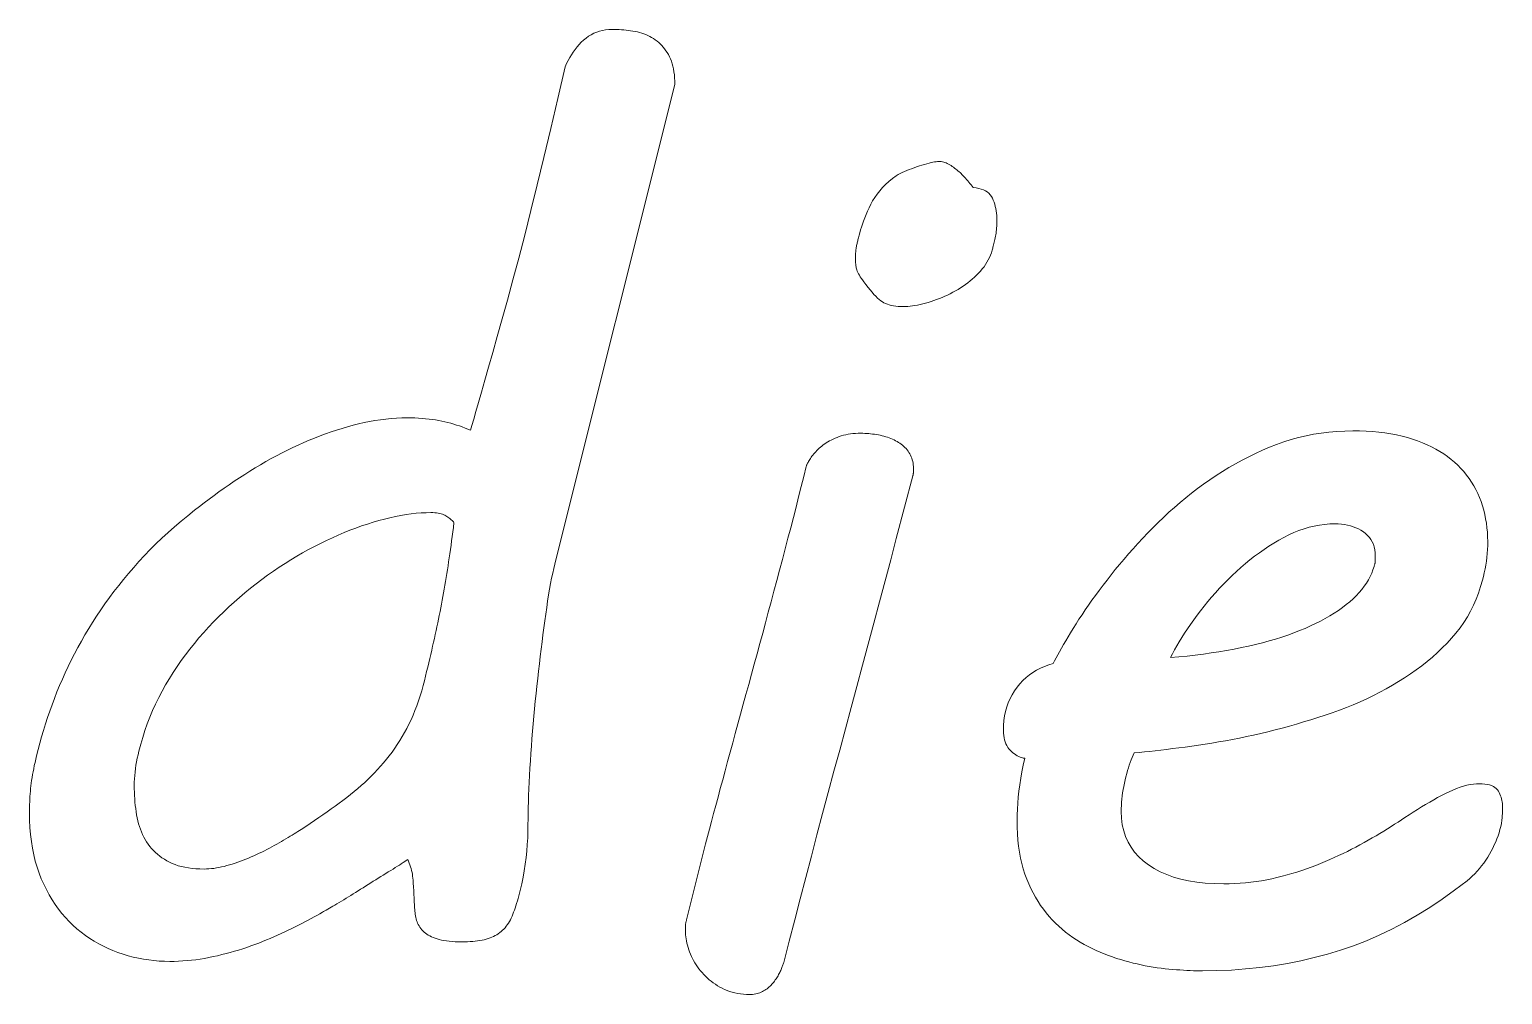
# Model space of a CAD drawing. Extents: x 120.6 to 167.1, y 73.5 to 127.9.
# Drawn here: x 128.69 to 135.88, y 83.08 to 87.79 of the extents above; entities that cross this region are included whole.
import ezdxf

# ---------------------------------------------------------------- set-up
doc = ezdxf.new("R2010")
doc.units = 0

msp = doc.modelspace()

# ---------------------------------------------------------------- linework, layer by layer
at = {"color": 7, "lineweight": 13}
for points in [[(128.72374, 84.247757), (128.731506, 84.278976), (128.739761, 84.310196), (128.748505, 84.341415), (128.757736, 84.372635), (128.767456, 84.403854), (128.777679, 84.435066), (128.788391, 84.466286), (128.799591, 84.497505), (128.811279, 84.528725), (128.823471, 84.559944), (128.836197, 84.591133), (128.849548, 84.622261), (128.863495, 84.653336), (128.878036, 84.684349), (128.893204, 84.715309), (128.908966, 84.746208), (128.925354, 84.777054), (128.942322, 84.807838), (128.959915, 84.838562), (128.978119, 84.869232), (128.996964, 84.899803), (129.016495, 84.930222), (129.036728, 84.960503), (129.057663, 84.990639), (129.079285, 85.02063), (129.101593, 85.050468), (129.124603, 85.08017), (129.148315, 85.109726), (129.172699, 85.139137), (129.1978, 85.168404), (129.223663, 85.197472), (129.250412, 85.226273), (129.278015, 85.254822), (129.306488, 85.283104), (129.335815, 85.311127), (129.366028, 85.33889), (129.397095, 85.366394), (129.429047, 85.393639), (129.461853, 85.420624), (129.495529, 85.44735), (129.518784, 85.465744), (129.542297, 85.48394), (129.566071, 85.501938), (129.590103, 85.51973), (129.614395, 85.537315), (129.638962, 85.554703), (129.663773, 85.571884), (129.688843, 85.588867), (129.714188, 85.605652), (129.739777, 85.622223), (129.765549, 85.638489), (129.791412, 85.654312), (129.817352, 85.669701), (129.843384, 85.684662), (129.869492, 85.699188), (129.895691, 85.71328), (129.921982, 85.726936), (129.948364, 85.740158), (129.974823, 85.752953), (130.001373, 85.765312), (130.027985, 85.777206), (130.054626, 85.788605), (130.081284, 85.799522), (130.107986, 85.809937), (130.134705, 85.81987), (130.161453, 85.829308), (130.188232, 85.838257), (130.215042, 85.84671), (130.241882, 85.854675), (130.268753, 85.862144), (130.295593, 85.869011), (130.322342, 85.875153), (130.349014, 85.880569), (130.375595, 85.885269), (130.402084, 85.889244), (130.428482, 85.892494), (130.454803, 85.895027), (130.481033, 85.896828), (130.507187, 85.897919), (130.533234, 85.898277), (130.552094, 85.898117), (130.570526, 85.897644), (130.588516, 85.896843), (130.606079, 85.895729), (130.623215, 85.894302), (130.639908, 85.892555), (130.656158, 85.890488), (130.671982, 85.8881), (130.687378, 85.885399), (130.702332, 85.882378), (130.71701, 85.879066), (130.731537, 85.875496), (130.745911, 85.871666), (130.760147, 85.867577), (130.774246, 85.863228), (130.788193, 85.85862), (130.801987, 85.853745), (130.815643, 85.848618), (130.829163, 85.843224), (130.842529, 85.837578), (130.849274, 85.861221), (130.857971, 85.891685), (130.868591, 85.92897), (130.881149, 85.973083), (130.895645, 86.024017), (130.912079, 86.081772), (130.93045, 86.146347), (130.95076, 86.217743), (130.972992, 86.295959), (130.997177, 86.381004), (131.022888, 86.472923), (131.049728, 86.571777), (131.077698, 86.677574), (131.106781, 86.790306), (131.137009, 86.909973), (131.16835, 87.036583), (131.200836, 87.170128), (131.234436, 87.310608), (131.269165, 87.458031), (131.305023, 87.612381), (131.311646, 87.627731), (131.318787, 87.642563), (131.326447, 87.656868), (131.334625, 87.670662), (131.343323, 87.683929), (131.352539, 87.696671), (131.362289, 87.7089), (131.372543, 87.720612), (131.383331, 87.731796), (131.394638, 87.742462), (131.406418, 87.75235), (131.418686, 87.761192), (131.431396, 87.768997), (131.44458, 87.775757), (131.458221, 87.781487), (131.472336, 87.786163), (131.486893, 87.78981), (131.501923, 87.792412), (131.517426, 87.793968), (131.533386, 87.794495), (131.544907, 87.794388), (131.556381, 87.794083), (131.56781, 87.793579), (131.579163, 87.79287), (131.590469, 87.791962), (131.601715, 87.790848), (131.6129, 87.789536), (131.624023, 87.788017), (131.635101, 87.786293), (131.646118, 87.78437), (131.656982, 87.78215), (131.667618, 87.779518), (131.678024, 87.776482), (131.688202, 87.773041), (131.698135, 87.769196), (131.707855, 87.764946), (131.717331, 87.760292), (131.726578, 87.755234), (131.735596, 87.749771), (131.744385, 87.743904), (131.752884, 87.737617), (131.761047, 87.730896), (131.768845, 87.723747), (131.776306, 87.716156), (131.783417, 87.708138), (131.790176, 87.699677), (131.7966, 87.690788), (131.802658, 87.681473), (131.80838, 87.671715), (131.813766, 87.661522), (131.81871, 87.650803), (131.823135, 87.639442), (131.827026, 87.627441), (131.830414, 87.614815), (131.833282, 87.601547), (131.835617, 87.587639), (131.837433, 87.573105), (131.838745, 87.55793), (131.839523, 87.542114), (131.839783, 87.525665), (131.258774, 85.204536), (131.253601, 85.184204), (131.248489, 85.162514), (131.243423, 85.139458), (131.238419, 85.115044), (131.233475, 85.089279), (131.228592, 85.062149), (131.22377, 85.033661), (131.218994, 85.003815), (131.214294, 84.97261), (131.209641, 84.940048), (131.205032, 84.906624), (131.2005, 84.872818), (131.196014, 84.838638), (131.191589, 84.804077), (131.187225, 84.76915), (131.182922, 84.733841), (131.17868, 84.698151), (131.174484, 84.662094), (131.170349, 84.625656), (131.166275, 84.588844), (131.162323, 84.551895), (131.158524, 84.515022), (131.154922, 84.478241), (131.151474, 84.441544), (131.148209, 84.404938), (131.145111, 84.368416), (131.142197, 84.331978), (131.13945, 84.295631), (131.136871, 84.259369), (131.134476, 84.22319), (131.132278, 84.187561), (131.13031, 84.152946), (131.128586, 84.119347), (131.127075, 84.086754), (131.125809, 84.055176), (131.124771, 84.024605), (131.123962, 83.995049), (131.123383, 83.966507), (131.123032, 83.938972), (131.122925, 83.912453), (131.122543, 83.880112), (131.121414, 83.847824), (131.119537, 83.81559), (131.116898, 83.783417), (131.113525, 83.751305), (131.10939, 83.719246), (131.104507, 83.687248), (131.098862, 83.655312), (131.092484, 83.623428), (131.085342, 83.591599), (131.081863, 83.577942), (131.078339, 83.56472), (131.074799, 83.551926), (131.071228, 83.539574), (131.067642, 83.527649), (131.064011, 83.516159), (131.060349, 83.505096), (131.056671, 83.494476), (131.052948, 83.484291), (131.04921, 83.474533), (131.045319, 83.465164), (131.041168, 83.456146), (131.036758, 83.447479), (131.032089, 83.439156), (131.027161, 83.431175), (131.021973, 83.423546), (131.016525, 83.41626), (131.010818, 83.409325), (131.004852, 83.402733), (130.998627, 83.396484), (130.992111, 83.390587), (130.98526, 83.38504), (130.978119, 83.379837), (130.970642, 83.374985), (130.962845, 83.370468), (130.954742, 83.36631), (130.94632, 83.362495), (130.937576, 83.359024), (130.928513, 83.355904), (130.919128, 83.353127), (130.909348, 83.350655), (130.899078, 83.348442), (130.888306, 83.346497), (130.877045, 83.344803), (130.865295, 83.343376), (130.853058, 83.342201), (130.840317, 83.341293), (130.827103, 83.340645), (130.813385, 83.340248), (130.799179, 83.340118), (130.782791, 83.340294), (130.767151, 83.340813), (130.752258, 83.341682), (130.738129, 83.342896), (130.724747, 83.34446), (130.712112, 83.346367), (130.700226, 83.348618), (130.689102, 83.351219), (130.678726, 83.354172), (130.669098, 83.357468), (130.66008, 83.361061), (130.65152, 83.364922), (130.643433, 83.369041), (130.635803, 83.373421), (130.628632, 83.378059), (130.621918, 83.382957), (130.615677, 83.388123), (130.609894, 83.393539), (130.604584, 83.399216), (130.599731, 83.405159), (130.595291, 83.411316), (130.591232, 83.417648), (130.58754, 83.424149), (130.584229, 83.430824), (130.581299, 83.437675), (130.578735, 83.444702), (130.576553, 83.451897), (130.574753, 83.459267), (130.573318, 83.466812), (130.572266, 83.474533), (130.571426, 83.482391), (130.570648, 83.490372), (130.569916, 83.498466), (130.56926, 83.506676), (130.568649, 83.514999), (130.5681, 83.523438), (130.567612, 83.531998), (130.567169, 83.540672), (130.566803, 83.549454), (130.566483, 83.558357), (130.566162, 83.567352), (130.565796, 83.576393), (130.565353, 83.585503), (130.564865, 83.594666), (130.564316, 83.603882), (130.563705, 83.613167), (130.563049, 83.622498), (130.562317, 83.631897), (130.561539, 83.64135), (130.560699, 83.650856), (130.559677, 83.660355), (130.558334, 83.669762), (130.556671, 83.679085), (130.554688, 83.688316), (130.552399, 83.697464), (130.549774, 83.706528), (130.546844, 83.715508), (130.543594, 83.724396), (130.540024, 83.733192), (130.536133, 83.741913), (130.528931, 83.737144), (130.52121, 83.732079), (130.51297, 83.726738), (130.504211, 83.7211), (130.494934, 83.715172), (130.485138, 83.708961), (130.474823, 83.702454), (130.463989, 83.695663), (130.452621, 83.688576), (130.440735, 83.681206), (130.428589, 83.673676), (130.416397, 83.666122), (130.40419, 83.658531), (130.391953, 83.650917), (130.379684, 83.643272), (130.367386, 83.635597), (130.355057, 83.627892), (130.342697, 83.620163), (130.330307, 83.612396), (130.317886, 83.604607), (130.305542, 83.596863), (130.29332, 83.589233), (130.28125, 83.581718), (130.269333, 83.574318), (130.257553, 83.567032), (130.245911, 83.55986), (130.234436, 83.552811), (130.223083, 83.545868), (130.211884, 83.539047), (130.200821, 83.532341), (130.190125, 83.525887), (130.180008, 83.519798), (130.170471, 83.514091), (130.161514, 83.508759), (130.153137, 83.503799), (130.145325, 83.499214), (130.138092, 83.49501), (130.131454, 83.49118), (130.125381, 83.487724), (130.119888, 83.48465), (130.106415, 83.477089), (130.092606, 83.469444), (130.07843, 83.461716), (130.063934, 83.453896), (130.049072, 83.445992), (130.033859, 83.437996), (130.018311, 83.429916), (130.002411, 83.421753), (129.986176, 83.413498), (129.969574, 83.405159), (129.952682, 83.396835), (129.935532, 83.388626), (129.918106, 83.380531), (129.900436, 83.372551), (129.882507, 83.364693), (129.864304, 83.356941), (129.845856, 83.349312), (129.827133, 83.341797), (129.808151, 83.334396), (129.788925, 83.32711), (129.76947, 83.320015), (129.749832, 83.313179), (129.730042, 83.306602), (129.710068, 83.300285), (129.689911, 83.294235), (129.669601, 83.288437), (129.649109, 83.282906), (129.628433, 83.277626), (129.60759, 83.272614), (129.586578, 83.267853), (129.56546, 83.263466), (129.544312, 83.259529), (129.523148, 83.256065), (129.501938, 83.253059), (129.480713, 83.250511), (129.459457, 83.248428), (129.438156, 83.246811), (129.41684, 83.245659), (129.395493, 83.244965), (129.374115, 83.244736), (129.348175, 83.245163), (129.322388, 83.246468), (129.296722, 83.248634), (129.27121, 83.251671), (129.24585, 83.255569), (129.220627, 83.260338), (129.195557, 83.265976), (129.170624, 83.272484), (129.145844, 83.279854), (129.121201, 83.288094), (129.096893, 83.297226), (129.07309, 83.307281), (129.049835, 83.318268), (129.027084, 83.330177), (129.004852, 83.34301), (128.983139, 83.356773), (128.96196, 83.371452), (128.941284, 83.387062), (128.921143, 83.403595), (128.90152, 83.421059), (128.882538, 83.439453), (128.864334, 83.458809), (128.846924, 83.479111), (128.830292, 83.500374), (128.814438, 83.522591), (128.799362, 83.545753), (128.785065, 83.569878), (128.771545, 83.594955), (128.75882, 83.620987), (128.746872, 83.647964), (128.735886, 83.675903), (128.726059, 83.704796), (128.717377, 83.734642), (128.709869, 83.765442), (128.703506, 83.797195), (128.698303, 83.829903), (128.69426, 83.863564), (128.691376, 83.898178), (128.689636, 83.933746), (128.689056, 83.970268), (128.689133, 83.983551), (128.689346, 83.996803), (128.689713, 84.010025), (128.690216, 84.023224), (128.690857, 84.036385), (128.69165, 84.049522), (128.692596, 84.06263), (128.69368, 84.075714), (128.694916, 84.088768), (128.696289, 84.101784), (128.697861, 84.114952), (128.699692, 84.128441), (128.701782, 84.142242), (128.704147, 84.156357), (128.706757, 84.170799), (128.709641, 84.185555), (128.712769, 84.20063), (128.716171, 84.216019), (128.719833, 84.231735)], [(132.735855, 86.777008), (132.738983, 86.789413), (132.742554, 86.80233), (132.746613, 86.815773), (132.751114, 86.829735), (132.756088, 86.844215), (132.76152, 86.859215), (132.767426, 86.874741), (132.773773, 86.890785), (132.780609, 86.907349), (132.787888, 86.924431), (132.795975, 86.941597), (132.805237, 86.95842), (132.815643, 86.974899), (132.827194, 86.991028), (132.83992, 87.006813), (132.85379, 87.022247), (132.86882, 87.037338), (132.88501, 87.052078), (132.902359, 87.066475), (132.920853, 87.080521), (132.930298, 87.085678), (132.940155, 87.090752), (132.950424, 87.095741), (132.96109, 87.100639), (132.972168, 87.105453), (132.983643, 87.110176), (132.995514, 87.114815), (133.007797, 87.11937), (133.020493, 87.123833), (133.033585, 87.128212), (133.046509, 87.132332), (133.05867, 87.136017), (133.070099, 87.139267), (133.080765, 87.14209), (133.090668, 87.14447), (133.099838, 87.146423), (133.108246, 87.147942), (133.115906, 87.149025), (133.122818, 87.149673), (133.128967, 87.149895), (133.134766, 87.149689), (133.140594, 87.149086), (133.146454, 87.148071), (133.152328, 87.146652), (133.158234, 87.144836), (133.164185, 87.142609), (133.170151, 87.139977), (133.176147, 87.136948), (133.182175, 87.133507), (133.188232, 87.129662), (133.194229, 87.12558), (133.200089, 87.121452), (133.205795, 87.117256), (133.211349, 87.113007), (133.216782, 87.108704), (133.222046, 87.10434), (133.227188, 87.099915), (133.232162, 87.095436), (133.237015, 87.090897), (133.241699, 87.086304), (133.247452, 87.08046), (133.253159, 87.074509), (133.258789, 87.068436), (133.264374, 87.062248), (133.269882, 87.055946), (133.27536, 87.04953), (133.280762, 87.042999), (133.286102, 87.036354), (133.291397, 87.029587), (133.296631, 87.022705), (133.310577, 87.021149), (133.323502, 87.018776), (133.335434, 87.015594), (133.346344, 87.011612), (133.356247, 87.006813), (133.365128, 87.001205), (133.373016, 86.994781), (133.379868, 86.987556), (133.385727, 86.979523), (133.390564, 86.97068), (133.394684, 86.961258), (133.398376, 86.951485), (133.401627, 86.941368), (133.404449, 86.930901), (133.40683, 86.92009), (133.408783, 86.908936), (133.410294, 86.89743), (133.411377, 86.885582), (133.412033, 86.873383), (133.412247, 86.86084), (133.41217, 86.851669), (133.411896, 86.842682), (133.411469, 86.83387), (133.410858, 86.825226), (133.41008, 86.816757), (133.409134, 86.808456), (133.408005, 86.800339), (133.406708, 86.792389), (133.405228, 86.784615), (133.40358, 86.777008), (133.401871, 86.769638), (133.400223, 86.762558), (133.398636, 86.755768), (133.397095, 86.74926), (133.39563, 86.743042), (133.394211, 86.737122), (133.392853, 86.731483), (133.391556, 86.726135), (133.390305, 86.721077), (133.38913, 86.716309), (133.385345, 86.704269), (133.38092, 86.692429), (133.375854, 86.680794), (133.370163, 86.669365), (133.363831, 86.658134), (133.356873, 86.64711), (133.349258, 86.636284), (133.341019, 86.625656), (133.332153, 86.615242), (133.322647, 86.605019), (133.312668, 86.595047), (133.302414, 86.585365), (133.291855, 86.575974), (133.281021, 86.566864), (133.269882, 86.558052), (133.258469, 86.549522), (133.246765, 86.541283), (133.234772, 86.533333), (133.222488, 86.525673), (133.209915, 86.518303), (133.197128, 86.511238), (133.184235, 86.504486), (133.171234, 86.498055), (133.158112, 86.491943), (133.144867, 86.486145), (133.131516, 86.480667), (133.118042, 86.47551), (133.104462, 86.470665), (133.090759, 86.466141), (133.07695, 86.461937), (133.063248, 86.458092), (133.049881, 86.454651), (133.03688, 86.451614), (133.024216, 86.44899), (133.011902, 86.446762), (132.999939, 86.444939), (132.988312, 86.443527), (132.977051, 86.442513), (132.966125, 86.44191), (132.955536, 86.441704), (132.942551, 86.441933), (132.930161, 86.442627), (132.918381, 86.443787), (132.907211, 86.445404), (132.896637, 86.447487), (132.886688, 86.450027), (132.877335, 86.453033), (132.868591, 86.456505), (132.860458, 86.460434), (132.852921, 86.464828), (132.845505, 86.469971), (132.837723, 86.476158), (132.829559, 86.483383), (132.821014, 86.491653), (132.812088, 86.500961), (132.802795, 86.511307), (132.793137, 86.522697), (132.783081, 86.535126), (132.772675, 86.548599), (132.761871, 86.56311), (132.755783, 86.571594), (132.750244, 86.579697), (132.74527, 86.587433), (132.740829, 86.594788), (132.736938, 86.601768), (132.733597, 86.608376), (132.730804, 86.614601), (132.728577, 86.620453), (132.726883, 86.625931), (132.725739, 86.631035), (132.724915, 86.63588), (132.724182, 86.640572), (132.723526, 86.645126), (132.722961, 86.649536), (132.722488, 86.653801), (132.722092, 86.657921), (132.721786, 86.661896), (132.721573, 86.665726), (132.721451, 86.669411), (132.721405, 86.672951), (132.721451, 86.679237), (132.721573, 86.685379), (132.721786, 86.691376), (132.722092, 86.697227), (132.722488, 86.702942), (132.722961, 86.708504), (132.723526, 86.713921), (132.724182, 86.7192), (132.724915, 86.724327), (132.725739, 86.729317), (132.726624, 86.734215), (132.727539, 86.739082), (132.72847, 86.743927), (132.729431, 86.748741), (132.730438, 86.753525), (132.731461, 86.758278), (132.732513, 86.763008), (132.733597, 86.7677), (132.734711, 86.772369)], [(131.981415, 83.785271), (131.990265, 83.819351), (131.999451, 83.85453), (132.008987, 83.8908), (132.018875, 83.928177), (132.029114, 83.966652), (132.039688, 84.006226), (132.050613, 84.046898), (132.06189, 84.088661), (132.073517, 84.131531), (132.08548, 84.175499), (132.097687, 84.220268), (132.110046, 84.265564), (132.122543, 84.311378), (132.135193, 84.357719), (132.14798, 84.404572), (132.160919, 84.45195), (132.173996, 84.499847), (132.187225, 84.548264), (132.200592, 84.597198), (132.214111, 84.64666), (132.227707, 84.696495), (132.241333, 84.746559), (132.25499, 84.796852), (132.268677, 84.847382), (132.282394, 84.89814), (132.296143, 84.949127), (132.309921, 85.000351), (132.323715, 85.051804), (132.337555, 85.103485), (132.35141, 85.155403), (132.365204, 85.207283), (132.378815, 85.258881), (132.392258, 85.310188), (132.405518, 85.361206), (132.41861, 85.411934), (132.431534, 85.462379), (132.44429, 85.512527), (132.456863, 85.562393), (132.469254, 85.611969), (132.481491, 85.661247), (132.482208, 85.663719), (132.483215, 85.666512), (132.484528, 85.669617), (132.486115, 85.673042), (132.487991, 85.676788), (132.490158, 85.680847), (132.492615, 85.685226), (132.495361, 85.689926), (132.498398, 85.694939), (132.501724, 85.700272), (132.505341, 85.705765), (132.509232, 85.711258), (132.513428, 85.716751), (132.517914, 85.722237), (132.522675, 85.72773), (132.52774, 85.733223), (132.533081, 85.738716), (132.538712, 85.744209), (132.544647, 85.749702), (132.550858, 85.755196), (132.557388, 85.760612), (132.56427, 85.765884), (132.571503, 85.771019), (132.579071, 85.776009), (132.58699, 85.780846), (132.595261, 85.785545), (132.603867, 85.7901), (132.612839, 85.794502), (132.622147, 85.798767), (132.63179, 85.802887), (132.6418, 85.806732), (132.652145, 85.810173), (132.662842, 85.81321), (132.673889, 85.815834), (132.685272, 85.818062), (132.697006, 85.819885), (132.709091, 85.821297), (132.721512, 85.822311), (132.734299, 85.822922), (132.747421, 85.82312), (132.757217, 85.823021), (132.766953, 85.822716), (132.776642, 85.822212), (132.78627, 85.821503), (132.795837, 85.820595), (132.805344, 85.819481), (132.814804, 85.818161), (132.824188, 85.81665), (132.833527, 85.814926), (132.842804, 85.813004), (132.851959, 85.810883), (132.860901, 85.808556), (132.869644, 85.806023), (132.878189, 85.803291), (132.88652, 85.800362), (132.894669, 85.797218), (132.902603, 85.793884), (132.910324, 85.790344), (132.917862, 85.786598), (132.925186, 85.782654), (132.932266, 85.778473), (132.939056, 85.77404), (132.945572, 85.769341), (132.951782, 85.764381), (132.957703, 85.759171), (132.963348, 85.753693), (132.968689, 85.747955), (132.973755, 85.741951), (132.978516, 85.735695), (132.983002, 85.729179), (132.987122, 85.722427), (132.990799, 85.715477), (132.994049, 85.708321), (132.996872, 85.700966), (132.999252, 85.693405), (133.001205, 85.685646), (133.002731, 85.677681), (133.003815, 85.669518), (133.004456, 85.661148), (133.004684, 85.65258), (133.004684, 85.650826), (133.004684, 85.649048), (133.004684, 85.647247), (133.004684, 85.645409), (133.004684, 85.643547), (133.004684, 85.641655), (133.004684, 85.639732), (133.004684, 85.637779), (133.004684, 85.635796), (133.004684, 85.633789), (133.004654, 85.631783), (133.004562, 85.629799), (133.004425, 85.627846), (133.004211, 85.625923), (133.003952, 85.624031), (133.003632, 85.622169), (133.003265, 85.620331), (133.002823, 85.61853), (133.002335, 85.616753), (133.001785, 85.614998), (132.920853, 85.308601), (132.893631, 85.205666), (132.866333, 85.102676), (132.838943, 84.999626), (132.811478, 84.896523), (132.783905, 84.793358), (132.756256, 84.690132), (132.728531, 84.586853), (132.700714, 84.483513), (132.672791, 84.380119), (132.644806, 84.276665), (132.616837, 84.173157), (132.58902, 84.069588), (132.56134, 83.965958), (132.533798, 83.862274), (132.506424, 83.75853), (132.479172, 83.654732), (132.452072, 83.550873), (132.425125, 83.446953), (132.398315, 83.342979), (132.371643, 83.238953), (132.370422, 83.235397), (132.369095, 83.231667), (132.367661, 83.227768), (132.366089, 83.223686), (132.36441, 83.219437), (132.362625, 83.215019), (132.360718, 83.210419), (132.358688, 83.20565), (132.356552, 83.200706), (132.354294, 83.195595), (132.351898, 83.190392), (132.349335, 83.185188), (132.346588, 83.179985), (132.343658, 83.174782), (132.340576, 83.169579), (132.337311, 83.164375), (132.333862, 83.159172), (132.330246, 83.153969), (132.326462, 83.148766), (132.32251, 83.143562), (132.318375, 83.138443), (132.314056, 83.133499), (132.309586, 83.128731), (132.304932, 83.124138), (132.30011, 83.119713), (132.295105, 83.115463), (132.289932, 83.111389), (132.284576, 83.107491), (132.279053, 83.10376), (132.273361, 83.100204), (132.267471, 83.096909), (132.261337, 83.093956), (132.254974, 83.091362), (132.248383, 83.089104), (132.241562, 83.087196), (132.234512, 83.085632), (132.227234, 83.084419), (132.219711, 83.083557), (132.211975, 83.083031), (132.203995, 83.082863), (132.189133, 83.08316), (132.174622, 83.084076), (132.160461, 83.085594), (132.146637, 83.087715), (132.133179, 83.090446), (132.120056, 83.093788), (132.107269, 83.097733), (132.094849, 83.102287), (132.082764, 83.107445), (132.07103, 83.113213), (132.059631, 83.119438), (132.048599, 83.125984), (132.037903, 83.132851), (132.027557, 83.140038), (132.017548, 83.147537), (132.007889, 83.155357), (131.998581, 83.16349), (131.989624, 83.171944), (131.981018, 83.180717), (131.972748, 83.189812), (131.964859, 83.19915), (131.957367, 83.208656), (131.950287, 83.218338), (131.943604, 83.228195), (131.937332, 83.238228), (131.931473, 83.248428), (131.92601, 83.258812), (131.920944, 83.269363), (131.91629, 83.280083), (131.912048, 83.290977), (131.908203, 83.30191), (131.904755, 83.312721), (131.901718, 83.32341), (131.899094, 83.333992), (131.896866, 83.34446), (131.89505, 83.354805), (131.893631, 83.365036), (131.892624, 83.375153), (131.892014, 83.385155), (131.891815, 83.395042), (131.891815, 83.397903), (131.891815, 83.400703), (131.891815, 83.40345), (131.891815, 83.406143), (131.891815, 83.408775), (131.891815, 83.411346), (131.891815, 83.413857), (131.891815, 83.416313), (131.891815, 83.418716), (131.891815, 83.421059), (131.891861, 83.423401), (131.892044, 83.425797), (131.892334, 83.428253), (131.892731, 83.430771), (131.89325, 83.433342), (131.89389, 83.435974), (131.894638, 83.43866), (131.895508, 83.441406), (131.896484, 83.444214), (131.897583, 83.447075)], [(133.444046, 84.372055), (133.444717, 84.396538), (133.446701, 84.420273), (133.450027, 84.443253), (133.454681, 84.465477), (133.460663, 84.486954), (133.467987, 84.507683), (133.476624, 84.527657), (133.486603, 84.546875), (133.497894, 84.565346), (133.510529, 84.583069), (133.524261, 84.599831), (133.538849, 84.61544), (133.554321, 84.62989), (133.570648, 84.643188), (133.587845, 84.655334), (133.605911, 84.666313), (133.624847, 84.67614), (133.644653, 84.684814), (133.665314, 84.692329), (133.686859, 84.698692), (133.693558, 84.711853), (133.700958, 84.725922), (133.709061, 84.740875), (133.717834, 84.756729), (133.727325, 84.773483), (133.737503, 84.79113), (133.748367, 84.809669), (133.759933, 84.829109), (133.772186, 84.849449), (133.785126, 84.870682), (133.798752, 84.892548), (133.813004, 84.914787), (133.827881, 84.937408), (133.843414, 84.960403), (133.859558, 84.983772), (133.876358, 85.007515), (133.893784, 85.031639), (133.91185, 85.056137), (133.930557, 85.081009), (133.94989, 85.106262), (133.969833, 85.131714), (133.990311, 85.157188), (134.011337, 85.182701), (134.032913, 85.208237), (134.055038, 85.233803), (134.077713, 85.259399), (134.100937, 85.285027), (134.124725, 85.310684), (134.149048, 85.336365), (134.17392, 85.362076), (134.199326, 85.387573), (134.22525, 85.412605), (134.251694, 85.437172), (134.278671, 85.461281), (134.306152, 85.484924), (134.334167, 85.50811), (134.362701, 85.53083), (134.391754, 85.553085), (134.421326, 85.574883), (134.451416, 85.596214), (134.481995, 85.61692), (134.513031, 85.636856), (134.54454, 85.656006), (134.576508, 85.67437), (134.608948, 85.691963), (134.641846, 85.708771), (134.675201, 85.7248), (134.709015, 85.740044), (134.743301, 85.754517), (134.778046, 85.768204), (134.813232, 85.78083), (134.848862, 85.792137), (134.884918, 85.802109), (134.921417, 85.810753), (134.958344, 85.818062), (134.995697, 85.824043), (135.033493, 85.828697), (135.071732, 85.832024), (135.110382, 85.834015), (135.149475, 85.834686), (135.182587, 85.834282), (135.214813, 85.833061), (135.24617, 85.831039), (135.276672, 85.828209), (135.30629, 85.82457), (135.335052, 85.820114), (135.362946, 85.814857), (135.389984, 85.808784), (135.416138, 85.801903), (135.441437, 85.794212), (135.465851, 85.785805), (135.48941, 85.776756), (135.5121, 85.767075), (135.533936, 85.756752), (135.554886, 85.745796), (135.574982, 85.734207), (135.594193, 85.721977), (135.612549, 85.709114), (135.630035, 85.695618), (135.646667, 85.68148), (135.662445, 85.666756), (135.677414, 85.651482), (135.691574, 85.635651), (135.704941, 85.619278), (135.717484, 85.602356), (135.729218, 85.584877), (135.740143, 85.566856), (135.750259, 85.548286), (135.759567, 85.529167), (135.768066, 85.509491), (135.775757, 85.489388), (135.782639, 85.468971), (135.788696, 85.448227), (135.793961, 85.42717), (135.798416, 85.405792), (135.802063, 85.384102), (135.804886, 85.362091), (135.806915, 85.33976), (135.808121, 85.317116), (135.808533, 85.294144), (135.808273, 85.274574), (135.807495, 85.25518), (135.806198, 85.235962), (135.804367, 85.216911), (135.802032, 85.198036), (135.799164, 85.179337), (135.795792, 85.160805), (135.791885, 85.142448), (135.78746, 85.124268), (135.782516, 85.106262), (135.773727, 85.074287), (135.76355, 85.043129), (135.751999, 85.012779), (135.739044, 84.983238), (135.724701, 84.954506), (135.708984, 84.926582), (135.691864, 84.899467), (135.67337, 84.873161), (135.653488, 84.847672), (135.632202, 84.822983), (135.609848, 84.799004), (135.586716, 84.775635), (135.56279, 84.752876), (135.538086, 84.730721), (135.512604, 84.709167), (135.486343, 84.688225), (135.459305, 84.667892), (135.431488, 84.648163), (135.402878, 84.629044), (135.373505, 84.610527), (135.343475, 84.592621), (135.312912, 84.575317), (135.281845, 84.558624), (135.250244, 84.542542), (135.21814, 84.527061), (135.185501, 84.512192), (135.152344, 84.497925), (135.118668, 84.484268), (135.084473, 84.471214), (135.049759, 84.458771), (135.014786, 84.446831), (134.979813, 84.435303), (134.944824, 84.424171), (134.909851, 84.413445), (134.874878, 84.40313), (134.839905, 84.393211), (134.804932, 84.383705), (134.769958, 84.374596), (134.73497, 84.365898), (134.699997, 84.357605), (134.665146, 84.349693), (134.630569, 84.342163), (134.596237, 84.335014), (134.56218, 84.328232), (134.528366, 84.321831), (134.494827, 84.315804), (134.461548, 84.31015), (134.428513, 84.304878), (134.395752, 84.29998), (134.363251, 84.295456), (134.331314, 84.291222), (134.300232, 84.287186), (134.27002, 84.283356), (134.240692, 84.279732), (134.212219, 84.276306), (134.184616, 84.273079), (134.157867, 84.270058), (134.132004, 84.267242), (134.106995, 84.264626), (134.082855, 84.262215), (134.077728, 84.251534), (134.072739, 84.240303), (134.067902, 84.228523), (134.063202, 84.216194), (134.058655, 84.203316), (134.054245, 84.189888), (134.049988, 84.175919), (134.045868, 84.161392), (134.041885, 84.146317), (134.038055, 84.130692), (134.034485, 84.114838), (134.031296, 84.099068), (134.028473, 84.083389), (134.026031, 84.067795), (134.023972, 84.052284), (134.022278, 84.036865), (134.020966, 84.02153), (134.02002, 84.006279), (134.019455, 83.991119), (134.019272, 83.976044), (134.020599, 83.943268), (134.024582, 83.911995), (134.031235, 83.882217), (134.040543, 83.853951), (134.052505, 83.827179), (134.067139, 83.801918), (134.084427, 83.77816), (134.10437, 83.755898), (134.126968, 83.735146), (134.152237, 83.715897), (134.17984, 83.698318), (134.209473, 83.682594), (134.241119, 83.668724), (134.274796, 83.656693), (134.310501, 83.646523), (134.348221, 83.638199), (134.387955, 83.631721), (134.429733, 83.627098), (134.473526, 83.624321), (134.519333, 83.623398), (134.546387, 83.623703), (134.573212, 83.624611), (134.599808, 83.626129), (134.626175, 83.62825), (134.652298, 83.630981), (134.678207, 83.634323), (134.703873, 83.638268), (134.729309, 83.642822), (134.754517, 83.64798), (134.779495, 83.653748), (134.804214, 83.659988), (134.82869, 83.66658), (134.85289, 83.673523), (134.876846, 83.680801), (134.900528, 83.688438), (134.923965, 83.696411), (134.947128, 83.704735), (134.970032, 83.713409), (134.992676, 83.722427), (135.015076, 83.731796), (135.037201, 83.741417), (135.059067, 83.751221), (135.080673, 83.761192), (135.10202, 83.771339), (135.123108, 83.781654), (135.143936, 83.792145), (135.164505, 83.802818), (135.184799, 83.813652), (135.204849, 83.824669), (135.22464, 83.835854), (135.244125, 83.847115), (135.26326, 83.858345), (135.282043, 83.869545), (135.300491, 83.880714), (135.318588, 83.891861), (135.336334, 83.902969), (135.353729, 83.914055), (135.370789, 83.925117), (135.387497, 83.936142), (135.403854, 83.947144), (135.424561, 83.9608), (135.445068, 83.974022), (135.465378, 83.986816), (135.485489, 83.999168), (135.505386, 84.011093), (135.525085, 84.022583), (135.544586, 84.033638), (135.563873, 84.044266), (135.582962, 84.054451), (135.601852, 84.064209), (135.620422, 84.073273), (135.638565, 84.081375), (135.656281, 84.088531), (135.673538, 84.094734), (135.690384, 84.099983), (135.706787, 84.104271), (135.722748, 84.107613), (135.738297, 84.109993), (135.753387, 84.111427), (135.768066, 84.1119), (135.781998, 84.111542), (135.794891, 84.110458), (135.806747, 84.10865), (135.817551, 84.106125), (135.827316, 84.102867), (135.836044, 84.098892), (135.843735, 84.0942), (135.850388, 84.088776), (135.856003, 84.082634), (135.860565, 84.075768), (135.86441, 84.068504), (135.867844, 84.061142), (135.87088, 84.053703), (135.87352, 84.046173), (135.875732, 84.038551), (135.877563, 84.030853), (135.878983, 84.023064), (135.87999, 84.015182), (135.8806, 84.007225), (135.880798, 83.999168), (135.880783, 83.99456), (135.880737, 83.989983), (135.880661, 83.985428), (135.880569, 83.980904), (135.880432, 83.97641), (135.88028, 83.971939), (135.880096, 83.967506), (135.879868, 83.963097), (135.879623, 83.958717), (135.879349, 83.954369), (135.879044, 83.950104), (135.878723, 83.945984), (135.878357, 83.942009), (135.87796, 83.938179), (135.877548, 83.934494), (135.877106, 83.930954), (135.876617, 83.927559), (135.876114, 83.924309), (135.87558, 83.921196), (135.875015, 83.918236), (135.871841, 83.903206), (135.868073, 83.888176), (135.863739, 83.873138), (135.858826, 83.858109), (135.853333, 83.843079), (135.84726, 83.828049), (135.840622, 83.813019), (135.833389, 83.797989), (135.825592, 83.782959), (135.8172, 83.767929), (135.808304, 83.753098), (135.798935, 83.73867), (135.789108, 83.724655), (135.778824, 83.711037), (135.768066, 83.69783), (135.756851, 83.68502), (135.745178, 83.672623), (135.733032, 83.660629), (135.720428, 83.649033), (135.707367, 83.637848), (135.647079, 83.591805), (135.586487, 83.54847), (135.525558, 83.507858), (135.464325, 83.469963), (135.402771, 83.434784), (135.340897, 83.402328), (135.278702, 83.372581), (135.216202, 83.345558), (135.153366, 83.321243), (135.090225, 83.299652), (135.026505, 83.280434), (134.961945, 83.263229), (134.896545, 83.248055), (134.830307, 83.234901), (134.763229, 83.223778), (134.695313, 83.214668), (134.626556, 83.207588), (134.556976, 83.20253), (134.486542, 83.199493), (134.415283, 83.198486), (134.401154, 83.19857), (134.386551, 83.19883), (134.371445, 83.199265), (134.35585, 83.199867), (134.339767, 83.200653), (134.323181, 83.201607), (134.306122, 83.202728), (134.288559, 83.204033), (134.270508, 83.205505), (134.251953, 83.207153), (134.233093, 83.209061), (134.214096, 83.211319), (134.194946, 83.213921), (134.175644, 83.216866), (134.156204, 83.220161), (134.136627, 83.223801), (134.116898, 83.227791), (134.097031, 83.232132), (134.077011, 83.236809), (134.056854, 83.241844), (134.036636, 83.247276), (134.016495, 83.253174), (133.996399, 83.259529), (133.976379, 83.26635), (133.956406, 83.273636), (133.936478, 83.281387), (133.916626, 83.289597), (133.89682, 83.298264), (133.877075, 83.307396), (133.857391, 83.316994), (133.837952, 83.327141), (133.818954, 83.337921), (133.800385, 83.349342), (133.782242, 83.361397), (133.764542, 83.374084), (133.747269, 83.387413), (133.730423, 83.401375), (133.71402, 83.41597), (133.698059, 83.431206), (133.682526, 83.447075), (133.66748, 83.463638), (133.65303, 83.480949), (133.63916, 83.499016), (133.625854, 83.51783), (133.613144, 83.537399), (133.600998, 83.557724), (133.589447, 83.578796), (133.578461, 83.600616), (133.568054, 83.623192), (133.558228, 83.646523), (133.549164, 83.670715), (133.541046, 83.695892), (133.533905, 83.722054), (133.527695, 83.749191), (133.522446, 83.777321), (133.518158, 83.806427), (133.514816, 83.836517), (133.512436, 83.867592), (133.511002, 83.899651), (133.510529, 83.932686), (133.51091, 83.960175), (133.512039, 83.988304), (133.513916, 84.017067), (133.516541, 84.046463), (133.519928, 84.076492), (133.524063, 84.107162), (133.528946, 84.138466), (133.534576, 84.17041), (133.54097, 84.202988), (133.548111, 84.236198), (133.540634, 84.237625), (133.533249, 84.239609), (133.525955, 84.242142), (133.518738, 84.245216), (133.511612, 84.24884), (133.504578, 84.253021), (133.49762, 84.257744), (133.490753, 84.263023), (133.483978, 84.268845), (133.477295, 84.275223), (133.470978, 84.282173), (133.465317, 84.289734), (133.460327, 84.297897), (133.456009, 84.306671), (133.452362, 84.316048), (133.449371, 84.326035), (133.447037, 84.336632), (133.445374, 84.347832), (133.444382, 84.359642)], [(129.223816, 84.270882), (129.219421, 84.253601), (129.215485, 84.236427), (129.212021, 84.219376), (129.209015, 84.202438), (129.206467, 84.185616), (129.204391, 84.168907), (129.202774, 84.152313), (129.201614, 84.135834), (129.200912, 84.119476), (129.200684, 84.103233), (129.200836, 84.086571), (129.201263, 84.070107), (129.201996, 84.053848), (129.203003, 84.037788), (129.2043, 84.021935), (129.205887, 84.006279), (129.207764, 83.990829), (129.20993, 83.975586), (129.212402, 83.960541), (129.215134, 83.945694), (129.218277, 83.931145), (129.221909, 83.916962), (129.226028, 83.90316), (129.230637, 83.889732), (129.235733, 83.876686), (129.241333, 83.864006), (129.247406, 83.851707), (129.253983, 83.839783), (129.261063, 83.828239), (129.268616, 83.817062), (129.276688, 83.806297), (129.285263, 83.795967), (129.294373, 83.786064), (129.304001, 83.776596), (129.314148, 83.767563), (129.324814, 83.758965), (129.335999, 83.750801), (129.347702, 83.743065), (129.359924, 83.735771), (129.372681, 83.728905), (129.386078, 83.722588), (129.400253, 83.716934), (129.415207, 83.711952), (129.430954, 83.707626), (129.447464, 83.703972), (129.464767, 83.700981), (129.482849, 83.698654), (129.501709, 83.696991), (129.521347, 83.695992), (129.541779, 83.695663), (129.553421, 83.695862), (129.565247, 83.696472), (129.57724, 83.697479), (129.589417, 83.698898), (129.601761, 83.700722), (129.614273, 83.702942), (129.626953, 83.705574), (129.639816, 83.708611), (129.652863, 83.712051), (129.666077, 83.715897), (129.679352, 83.720039), (129.692612, 83.724396), (129.705826, 83.728943), (129.719025, 83.733704), (129.732193, 83.738655), (129.745331, 83.74382), (129.758438, 83.749184), (129.771515, 83.754745), (129.784576, 83.760513), (129.797592, 83.766479), (129.810516, 83.772575), (129.823257, 83.778732), (129.835831, 83.78495), (129.848236, 83.791222), (129.860458, 83.797554), (129.872513, 83.80394), (129.884399, 83.810387), (129.896103, 83.816895), (129.907639, 83.823456), (129.918991, 83.83007), (129.930115, 83.836647), (129.940903, 83.843079), (129.951385, 83.849365), (129.961548, 83.855507), (129.97139, 83.861511), (129.980911, 83.867363), (129.990112, 83.87307), (129.999008, 83.878632), (130.007568, 83.884056), (130.015823, 83.889328), (130.037643, 83.903755), (130.059128, 83.918121), (130.080307, 83.932426), (130.101166, 83.946678), (130.121689, 83.960869), (130.141922, 83.975006), (130.161819, 83.989082), (130.181396, 84.003105), (130.200668, 84.017067), (130.21962, 84.030968), (130.23822, 84.04496), (130.256439, 84.059181), (130.274292, 84.073631), (130.291763, 84.088318), (130.308853, 84.103233), (130.325577, 84.118378), (130.341934, 84.133759), (130.357895, 84.149368), (130.373489, 84.165207), (130.388718, 84.181274), (130.403549, 84.197655), (130.41803, 84.214401), (130.432114, 84.231529), (130.445831, 84.249031), (130.459167, 84.266907), (130.472137, 84.285164), (130.484726, 84.303795), (130.496933, 84.3228), (130.508774, 84.342178), (130.520233, 84.361938), (130.531296, 84.382187), (130.541916, 84.403038), (130.552094, 84.424507), (130.561859, 84.446571), (130.571182, 84.469254), (130.580063, 84.492531), (130.588516, 84.516426), (130.596542, 84.540924), (130.604126, 84.566025), (130.611282, 84.591736), (130.616989, 84.614662), (130.622559, 84.637177), (130.627975, 84.659294), (130.633255, 84.681), (130.638382, 84.702301), (130.643372, 84.723198), (130.648209, 84.743698), (130.652908, 84.763786), (130.657471, 84.78347), (130.661865, 84.80275), (130.666168, 84.821785), (130.670364, 84.840729), (130.674484, 84.859596), (130.678528, 84.878365), (130.682465, 84.897057), (130.686325, 84.915657), (130.690094, 84.934166), (130.693787, 84.952599), (130.697388, 84.97094), (130.700897, 84.989189), (130.70433, 85.007446), (130.707718, 85.025787), (130.711044, 85.044212), (130.71431, 85.062729), (130.717514, 85.081329), (130.720673, 85.100014), (130.723755, 85.11879), (130.726791, 85.13765), (130.729767, 85.156601), (130.732697, 85.175636), (130.73558, 85.194916), (130.738464, 85.2146), (130.741364, 85.234688), (130.744247, 85.25518), (130.747147, 85.276077), (130.750031, 85.297386), (130.75293, 85.319092), (130.755814, 85.341202), (130.758698, 85.363724), (130.761597, 85.386642), (130.758606, 85.390099), (130.755417, 85.393524), (130.752014, 85.396919), (130.748413, 85.400291), (130.744614, 85.403625), (130.740616, 85.406937), (130.736404, 85.410217), (130.731995, 85.413467), (130.727386, 85.416695), (130.72258, 85.419884), (130.717407, 85.422905), (130.711761, 85.425613), (130.705627, 85.427994), (130.69899, 85.430061), (130.691864, 85.431808), (130.68425, 85.433243), (130.676132, 85.434357), (130.667542, 85.43515), (130.658447, 85.435623), (130.648865, 85.435783), (130.625504, 85.435394), (130.601685, 85.434227), (130.577408, 85.432274), (130.552673, 85.429543), (130.527466, 85.426025), (130.501785, 85.421738), (130.475662, 85.416664), (130.449066, 85.410812), (130.422012, 85.404175), (130.394501, 85.396759), (130.366669, 85.388626), (130.338699, 85.379822), (130.310593, 85.370354), (130.282333, 85.360222), (130.253937, 85.349426), (130.225403, 85.337967), (130.196701, 85.325844), (130.167877, 85.313049), (130.138901, 85.299599), (130.109772, 85.285477), (130.080627, 85.270706), (130.05162, 85.255295), (130.022705, 85.239258), (129.993912, 85.22258), (129.96524, 85.205261), (129.936691, 85.187309), (129.908234, 85.168724), (129.879913, 85.149506), (129.8517, 85.129646), (129.823608, 85.109154), (129.795776, 85.088089), (129.768341, 85.066544), (129.741318, 85.044502), (129.714691, 85.021973), (129.688477, 84.998947), (129.662659, 84.975433), (129.637253, 84.951424), (129.612244, 84.926926), (129.587646, 84.901939), (129.563461, 84.876457), (129.539764, 84.850487), (129.516678, 84.824028), (129.494217, 84.797073), (129.472351, 84.769623), (129.45108, 84.741684), (129.430435, 84.713257), (129.410385, 84.684341), (129.390945, 84.654922), (129.372116, 84.625023), (129.353882, 84.594627), (129.336456, 84.563812), (129.320007, 84.532654), (129.30455, 84.501144), (129.29007, 84.469292), (129.276566, 84.437096), (129.264053, 84.404541), (129.252518, 84.371651), (129.241959, 84.338409), (129.232391, 84.304817)], [(135.25354, 85.172745), (135.254639, 85.175606), (135.25563, 85.178406), (135.256485, 85.181152), (135.257248, 85.183846), (135.257874, 85.18647), (135.258392, 85.189049), (135.258804, 85.191559), (135.259094, 85.194016), (135.259262, 85.196419), (135.259323, 85.198761), (135.259323, 85.201096), (135.259323, 85.203499), (135.259323, 85.205956), (135.259323, 85.208473), (135.259323, 85.211044), (135.259323, 85.213676), (135.259323, 85.216362), (135.259323, 85.219109), (135.259323, 85.221909), (135.259323, 85.22477), (135.258743, 85.23999), (135.257019, 85.254433), (135.25412, 85.268089), (135.250076, 85.280968), (135.244873, 85.29306), (135.23851, 85.304382), (135.231003, 85.314919), (135.222321, 85.324669), (135.212494, 85.333649), (135.201508, 85.341843), (135.189713, 85.349258), (135.17746, 85.355888), (135.164749, 85.36174), (135.151566, 85.366814), (135.137924, 85.371109), (135.12381, 85.374619), (135.109253, 85.37735), (135.094208, 85.379303), (135.07872, 85.38047), (135.062759, 85.380867), (135.037369, 85.380196), (135.01207, 85.378204), (134.986847, 85.374878), (134.961716, 85.370224), (134.936661, 85.364243), (134.911713, 85.356934), (134.886826, 85.348289), (134.862045, 85.338318), (134.837341, 85.327011), (134.812729, 85.314384), (134.7883, 85.300751), (134.764175, 85.286461), (134.740326, 85.2715), (134.716766, 85.255875), (134.693497, 85.239586), (134.670517, 85.222633), (134.647827, 85.205017), (134.625427, 85.186737), (134.603302, 85.167786), (134.581482, 85.14817), (134.560059, 85.128082), (134.539108, 85.107704), (134.518661, 85.087036), (134.498703, 85.066078), (134.479233, 85.044838), (134.460251, 85.0233), (134.441772, 85.00148), (134.423782, 84.979362), (134.406281, 84.956963), (134.389267, 84.934273), (134.372879, 84.911652), (134.357239, 84.889465), (134.342346, 84.867714), (134.328217, 84.846397), (134.314835, 84.825516), (134.3022, 84.805061), (134.290314, 84.785042), (134.27919, 84.765465), (134.268814, 84.746315), (134.259186, 84.727592), (134.300461, 84.731277), (134.341049, 84.735397), (134.380936, 84.739952), (134.420135, 84.744942), (134.458633, 84.750359), (134.496445, 84.75621), (134.533554, 84.762497), (134.569977, 84.769218), (134.605713, 84.776375), (134.640747, 84.783958), (134.674988, 84.791969), (134.708328, 84.800377), (134.740768, 84.809196), (134.772324, 84.81842), (134.802979, 84.828041), (134.832733, 84.838074), (134.861603, 84.848511), (134.889557, 84.859344), (134.916626, 84.87059), (134.94281, 84.88224), (134.968048, 84.894234), (134.992294, 84.906525), (135.015564, 84.919098), (135.037842, 84.931961), (135.059158, 84.945114), (135.079468, 84.958549), (135.098816, 84.972282), (135.117172, 84.986298), (135.134537, 85.00061), (135.150925, 85.015205), (135.16626, 85.030052), (135.180466, 85.045097), (135.193542, 85.060341), (135.205505, 85.07579), (135.216324, 85.091446), (135.226028, 85.1073), (135.234589, 85.12336), (135.242035, 85.139618), (135.248352, 85.156082)]]:
    msp.add_lwpolyline(points, close=True, dxfattribs=at)

doc.saveas('drawing.dxf')
